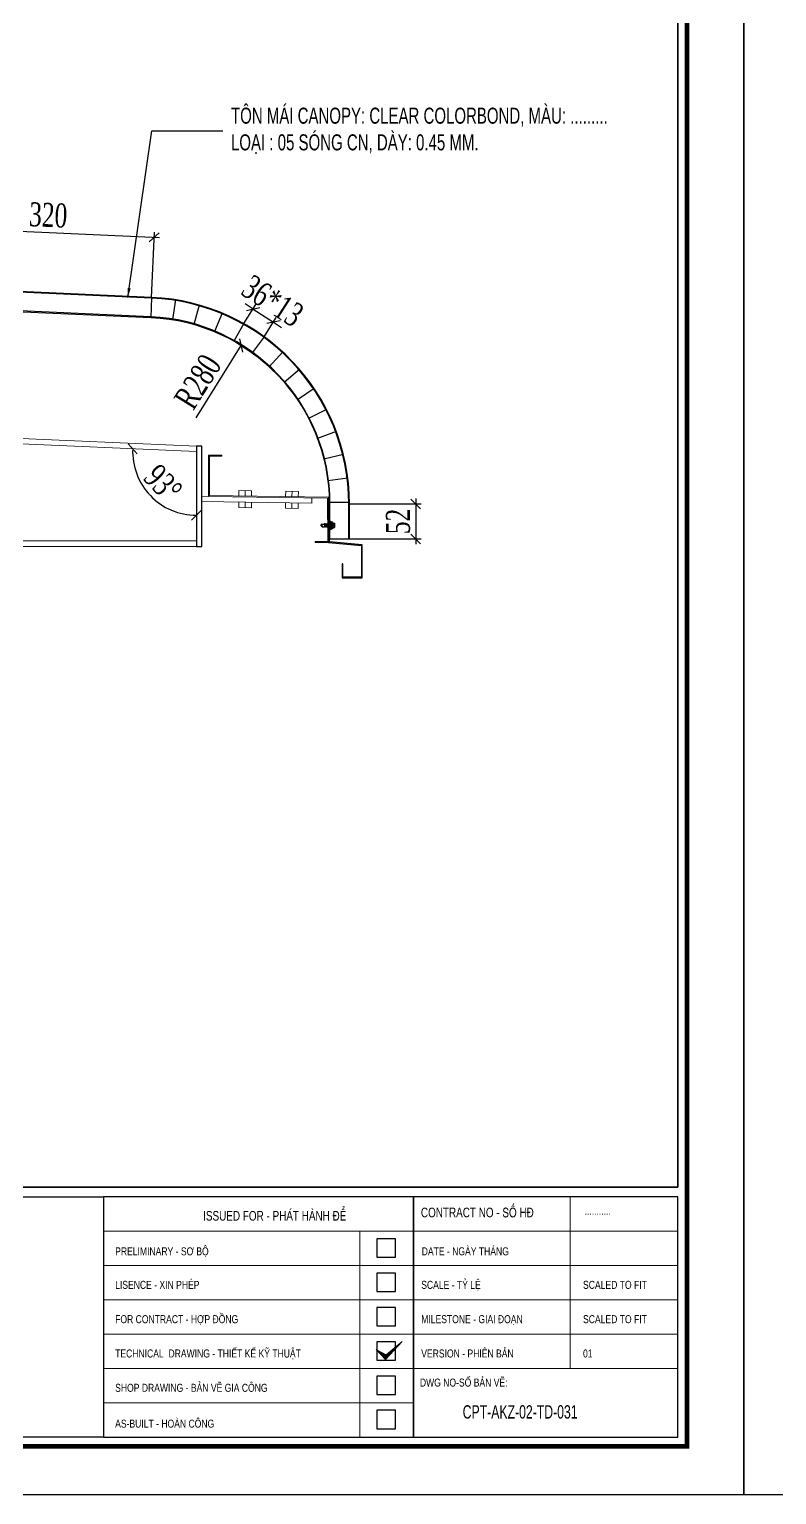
# Model space of a CAD drawing. Header units: inches. Extents: x 315041 to 662841, y -45540 to -35018.
# Drawn here: x 330069.7 to 330209.6, y -37638.9 to -37364.3 of the extents above; entities that cross this region are included whole.
import ezdxf
from ezdxf.enums import TextEntityAlignment as Align

# ---------------------------------------------------------------- set-up
doc = ezdxf.new("R2010")
doc.units = ezdxf.units.IN
doc.header["$MEASUREMENT"] = 0
doc.linetypes.add('XKITLINE00', pattern=[0])
for name, color, linetype in [('2', 2, 'Continuous'), ('3', 3, 'Continuous'), ('7', 7, 'Continuous'), ('BAO KHUNG', 31, 'Continuous'), ('Fast RSQ_A2 Frame$0$Khung ten', 4, 'Continuous'), ('flashing', 6, 'Continuous'), ('ROOFING', 4, 'Continuous'), ('STRUCTURE', 1, 'Continuous')]:
    doc.layers.add(name, color=color, linetype=linetype)
doc.layers.add('Cover text', color=7, linetype='Continuous', true_color=0x52370f)
for name, color, linetype, lineweight in [('DETAIL$0$S-Dim', 8, 'Continuous', 20), ('DETAIL$0$S-Hatch', 8, 'Continuous', 13), ('S-Hatch', 8, 'Continuous', 9)]:
    doc.layers.add(name, color=color, linetype=linetype, lineweight=lineweight)
doc.styles.add('ST1', font='times.ttf', dxfattribs={"width": 0.7})
doc.styles.add('ST1H', font='vnshxh.shx', dxfattribs={"width": 0.7})
doc.styles.get("Standard").update_dxf_attribs({"font": 'VHARIALN.TTF'})
doc.styles.add('style2', font='VHAVANI.TTF')
doc.styles.add('TIEU DE', font='VHARIALN.TTF', dxfattribs={"width": 0.8})
doc.dimstyles.new('3', dxfattribs={"dimtxt": 3.5, "dimasz": 1.8, "dimexe": 1, "dimexo": 0, "dimgap": 1, "dimtad": 1, "dimdec": 0, "dimlfac": 3, "dimzin": 0, "dimdsep": 46, "dimtxsty": 'ST1H', "dimblk": 'OBLIQUE', "dimcen": 1, "dimdle": 1, "dimclrd": 8, "dimclre": 8, "dimclrt": 3, "dimadec": 0, "dimazin": 0, "dimtfac": 1, "dimtdec": 0, "dimtix": 1, "dimtofl": 0, "dimtmove": 1, "dimatfit": 3, "dimfxl": 0.18, "dimtolj": 1, "dimtzin": 0, "dimlwd": -1, "dimlwe": -1, "dimarcsym": 1})
doc.dimstyles.new('8', dxfattribs={"dimtxt": 4.5, "dimasz": 1.8, "dimexe": 1, "dimexo": 0, "dimgap": 1, "dimtad": 1, "dimdec": 0, "dimlfac": 8, "dimzin": 0, "dimdsep": 46, "dimtxsty": 'ST1', "dimblk": 'OBLIQUE', "dimcen": 1, "dimdle": 1, "dimclrd": 8, "dimclre": 8, "dimclrt": 3, "dimadec": 0, "dimazin": 0, "dimtfac": 1, "dimtdec": 0, "dimtix": 1, "dimtmove": 1, "dimatfit": 3, "dimfxl": 0, "dimtolj": 1, "dimtzin": 0, "dimlwd": -1, "dimlwe": -1, "dimarcsym": 1})

# ---------------------------------------------------------------- blocks, each defined once
blk = doc.blocks.new('DETAIL$0$MARK')
at = {"layer": 'DETAIL$0$S-Hatch', "linetype": 'Continuous'}
h = blk.add_hatch(dxfattribs=at)
h.set_pattern_fill('ANSI31', color=256, scale=50, style=0)
h.paths.add_polyline_path([(1667849.6, -1156933.2), (1667909.3, -1156997), (1668012, -1156885.1), (1667913.5, -1156966.7)])
at = {"layer": 'DETAIL$0$S-Dim', "linetype": 'Continuous'}
blk.add_lwpolyline([(1667849.6, -1156933.2), (1667909.3, -1156997), (1668012, -1156885.1), (1667913.5, -1156966.7), (1667849.6, -1156933.2)], dxfattribs=at)
blk = doc.blocks.new('A$C75D82031')
at = {"layer": '2', "color": 157, "linetype": 'Continuous'}
blk.add_lwpolyline([(0, 420), (594, 420), (594, 0), (0, 0)], close=True, dxfattribs=at)
at = {"layer": '7', "color": 147, "linetype": 'Continuous'}
blk.add_lwpolyline([(12.33, 57.61), (581.67, 57.61), (581.67, 409.19), (12.33, 409.19)], close=True, dxfattribs=at)
at = {"layer": 'BAO KHUNG', "color": 167, "linetype": 'Continuous', "const_width": 0.871}
blk.add_lwpolyline([(10.59, 9.07), (583.41, 9.07), (583.41, 410.93), (10.59, 410.93)], close=True, dxfattribs=at)
at = {"layer": 'BAO KHUNG', "color": 7}
for points in [[(211.89, 55.81), (474.14, 55.81), (474.14, 10.81), (211.89, 10.81)], [(474.14, 10.81), (532.16, 10.81), (532.16, 55.81), (474.14, 55.81)], [(532.16, 10.81), (581.67, 10.81), (581.67, 55.81), (532.16, 55.81)]]:
    blk.add_lwpolyline(points, close=True, dxfattribs=at)
at = {"layer": 'Fast RSQ_A2 Frame$0$Khung ten', "color": 7, "ltscale": 1000}
for points in [[(525.34, 44.51), (528.78, 44.51), (528.78, 47.96), (525.34, 47.96)], [(525.34, 38.09), (528.78, 38.09), (528.78, 41.53), (525.34, 41.53)], [(525.34, 31.66), (528.78, 31.66), (528.78, 35.1), (525.34, 35.1)], [(525.34, 25.23), (528.78, 25.23), (528.78, 28.67), (525.34, 28.67)], [(525.34, 18.8), (528.78, 18.8), (528.78, 22.24), (525.34, 22.24)], [(525.34, 12.37), (528.78, 12.37), (528.78, 15.81), (525.34, 15.81)]]:
    blk.add_lwpolyline(points, close=True, dxfattribs=at)
at = {"layer": 'S-Hatch'}
for p, q in [((561.54, 55.81), (561.54, 23.67)), ((474.14, 49.38), (532.16, 49.38)), ((522.13, 10.81), (522.13, 49.38)), ((532.16, 49.38), (581.67, 49.38)), ((474.14, 42.95), (532.16, 42.95)), ((532.16, 42.95), (581.67, 42.95)), ((474.14, 36.52), (532.16, 36.52)), ((532.16, 36.52), (581.67, 36.52)), ((474.14, 30.1), (532.16, 30.1)), ((532.16, 30.1), (581.67, 30.1)), ((474.14, 23.67), (532.16, 23.67)), ((532.16, 23.67), (581.67, 23.67)), ((474.14, 17.24), (532.16, 17.24))]:
    blk.add_line(p, q, dxfattribs=at)
at = {"layer": 'DETAIL$0$S-Dim', "linetype": 'Continuous', "xscale": 0.02999999996973202, "yscale": 0.02999999996973202, "zscale": 0.02999999996973202}
blk.add_blockref('DETAIL$0$MARK', (-49510.32, 34735.23), dxfattribs=at)
at = {"layer": 'BAO KHUNG', "color": 7, "linetype": 'Continuous', "width": 0.9}
blk.add_text('ISSUED FOR - PHÁT HÀNH ĐỂ ', height=1.8, dxfattribs=at).set_placement((506.46, 51.36), align=Align.CENTER)
blk.add_text('CONTRACT NO - Sè H§', height=1.8, dxfattribs=at).set_placement((533.57, 51.98))
at = {"layer": 'BAO KHUNG', "color": 109, "linetype": 'Continuous', "style": 'style2', "width": 0.8}
blk.add_text('...........', height=1.5, dxfattribs=at).set_placement((564.21, 52.44))
at = {"layer": 'Cover text', "linetype": 'Continuous', "style": 'style2', "width": 0.8}
for s, p in [('PRELIMINARY - S¥ Bé', (476.33, 44.85)), ('date - NGµY TH¸NG', (533.72, 44.85)), ('LISENCE - XIN PHÐP', (476.33, 38.57)), ('scale - tû lÖ', (533.63, 38.57)), ('scaled to fit', (563.92, 38.57)), ('FOR CONTRACT - HîP §åNG', (476.33, 32.14)), ('MILESTONE - GIAI §O¹N', (533.63, 32.14)), ('scaled to fit', (563.92, 32.14)), ('TECHNICAL  DRAWING - THIÕT KÕ Kü THUËT', (476.33, 25.71)), ('VERSION - PHI£N B¶N', (533.63, 25.71)), ('01', (563.92, 25.71)), ('%%u%%udwg no-sè b¶n vÏ:', (533.38, 20.26)), ('SHOP DRAWING - B¶N VÏ GIA C¤NG', (476.33, 19.28)), ('AS-BUILT - HOµN C¤NG', (476.33, 12.56))]:
    blk.add_text(s, height=1.5, dxfattribs=at).set_placement(p)
blk = doc.blocks.new('Short_Self_drilling')
at = {"layer": 'STRUCTURE', "color": 1, "linetype": 'Continuous'}
for p, q in [((6.4, 1.7), (-6.4, 1.7)), ((5.1, 3.8), (-5.1, 3.8)), ((-2.6, 2.9), (-5.1, 2.9)), ((-3.4, 3.8), (-3.4, 6.8)), ((3, 7.2), (-3, 7.2)), ((2.6, 2.9), (-2.6, 2.9)), ((-2.1, 2.8), (-2.1, 2.9)), ((6.3, 0), (0, 0)), ((2.2, 2.8), (2.2, 2.9)), ((2.2, -0.5), (2.2, 0)), ((5.1, 2.9), (2.6, 2.9)), ((3.4, 3.8), (3.4, 6.8)), ((3, -1.2), (-2.7, -0.2)), ((3, -2.7), (-2.7, -1.8)), ((3, -4.2), (-2.7, -3.3)), ((3, -5.8), (-2.7, -4.8)), ((3, -7.3), (-2.7, -6.3)), ((-1.9, -8), (-2.7, -7.9)), ((-2.1, -1.4), (-2.1, -0.9)), ((-2.1, -2.9), (-2.1, -2.4)), ((-2.1, -4.4), (-2.1, -3.9)), ((-2.1, -6), (-2.1, -5.4)), ((-2.1, -7.5), (-2.1, -7)), ((-2.1, -12.3), (-2.1, -8.5)), ((3, -8.8), (-1.1, -8.1)), ((2.1, -12.3), (2.1, -9.1)), ((2.2, -2), (2.2, -1.5)), ((2.2, -3.6), (2.2, -3)), ((2.2, -5.1), (2.2, -4.6)), ((2.2, -6.6), (2.2, -6.1)), ((2.2, -8.1), (2.2, -7.6))]:
    blk.add_line(p, q, dxfattribs=at)
blk.add_lwpolyline([(6.4, 1.3), (6.4, 1.7), (2.1, 2.8), (-2.1, 2.8), (-6.4, 1.7), (-6.4, 1.3)], close=True, dxfattribs=at)
for points in [[(-6.4, 1.3, -0.088869), (-6.3, 0), (0, 0)], [(-0.1, 3.8), (-0.3, 6.2, 0.338878), (-3.1, 6.2), (-3.3, 3.8)], [(3.3, 3.8), (3.1, 6.2, 0.338878), (0.3, 6.2), (0.1, 3.8)], [(2.1, -12.3), (0.2, -14.2, -0.333596), (-0.2, -14.2), (-2.1, -12.3)], [(-0.1, -14), (-1, -12.2, -0.148657), (-1.4, -11.2), (-2, -7.7, -0.815006), (-1.2, -7.8, 0.150833), (-0.8, -8.7)], [(2.1, -12.3), (1.7, -11.7, 0.52242), (0.9, -11.7), (-0.2, -14.2)]]:
    blk.add_lwpolyline(points, format="xyb", dxfattribs=at)
for points in [[(3, -1.2), (2.2, -1.5), (-2.1, -0.8), (-2.7, -0.2), (-2.4, 0)], [(3, -2.7), (2.2, -3), (-2.1, -2.4), (-2.7, -1.8), (-2.1, -1.4), (2.2, -2), (3, -2.7)], [(3, -4.2), (2.2, -4.6), (-2.1, -3.9), (-2.7, -3.3), (-2.1, -2.9), (2.2, -3.6), (3, -4.2)], [(3, -5.8), (2.2, -6.1), (-2.1, -5.4), (-2.7, -4.8), (-2.1, -4.4), (2.2, -5.1), (3, -5.8)], [(3, -7.3), (2.2, -7.6), (-2.1, -7), (-2.7, -6.3), (-2.1, -6), (2.2, -6.6), (3, -7.3)], [(-1.8, -8.5), (-2.1, -8.5), (-2.7, -7.9), (-2.1, -7.5), (-1.8, -7.5)], [(-1.3, -7.6), (2.2, -8.1), (3, -8.8)], [(-1.2, 0), (2.2, -0.5), (3, -1.2)], [(3, -8.8), (2.2, -9.1), (-0.8, -8.7)]]:
    blk.add_lwpolyline(points, dxfattribs=at)
for centre, radius, start, end in [((-5, 3.3), 0.455, 109.7949, 250.2674), ((-3, 6.8), 0.429, 90.0311, 180.0311), ((3, 6.8), 0.429, 0.0311, 90.0311), ((5.1, 3.3), 0.435, 279.7276, 80.3347), ((10, 0.2), 3.74, 162.2963, 182.6103)]:
    blk.add_arc(centre, radius, start, end, dxfattribs=at)
blk = doc.blocks.new('_Oblique')
at = {"color": 0, "linetype": 'ByBlock', "lineweight": -2}
blk.add_line((-0.5, -0.5), (0.5, 0.5), dxfattribs=at)
blk = doc.blocks.new('*D552')
at = {"color": 8, "linetype": 'Continuous', "transparency": 16777216}
blk.add_arc((330100.98, -37443.47), 11.93, 177.4461, 270, dxfattribs=at)
at = {"layer": 'Defpoints', "color": 0, "transparency": 16777216}
for p in [(329680.56, -37424.72), (330100.98, -37442.47), (330100.98, -37443.47), (330090.47, -37449.13), (330100.98, -37461.22)]:
    blk.add_point(p, dxfattribs=at)
at = {"color": 8, "transparency": 16777216, "xscale": 1.8, "yscale": 1.8, "zscale": 1.8}
for p, rotation in [((330089.06, -37442.94), 87.44612713059611), ((330100.98, -37455.4), 359.9999999999732)]:
    blk.add_blockref('_Oblique', p, dxfattribs=dict(at, rotation=rotation))
at = {"color": 3, "transparency": 16777216, "insert": (330094.74, -37449.44), "char_height": 4.5, "attachment_point": 5, "rotation": 313.7231, "style": 'ST1'}
blk.add_mtext('\\A1;93°', dxfattribs=at)
blk = doc.blocks.new('*D556')
at = {"color": 8, "linetype": 'Continuous', "transparency": 16777216}
blk.add_line((323423.22, -37903.56), (323431.67, -37889.99), dxfattribs=at)
at = {"layer": 'Defpoints', "color": 0, "transparency": 16777216}
for p in [(323431.67, -37889.99), (323413.17, -37919.7)]:
    blk.add_point(p, dxfattribs=at)
at = {"color": 8, "transparency": 16777216, "xscale": 1.8, "yscale": 1.8, "zscale": 1.8, "rotation": 58.08450899015414}
blk.add_blockref('_Oblique', (323431.67, -37889.99), dxfattribs=at)
at = {"color": 3, "transparency": 16777216, "insert": (323423.55, -37896.8), "char_height": 4.5, "attachment_point": 5, "rotation": 58.0845, "style": 'ST1'}
blk.add_mtext('\\A1;R280', dxfattribs=at)
blk = doc.blocks.new('*D558')
at = {"color": 8, "linetype": 'Continuous', "transparency": 16777216}
for p, q in [((323432.15, -37885.91), (323434.43, -37882.34)), ((323433.89, -37883.18), (323432.38, -37882.21)), ((323433.89, -37883.18), (323437.7, -37885.63)), ((323435.95, -37888.35), (323438.24, -37884.78)), ((323437.7, -37885.63), (323439.22, -37886.6))]:
    blk.add_line(p, q, dxfattribs=at)
at = {"layer": 'Defpoints', "color": 0, "transparency": 16777216}
for p in [(323432.15, -37885.91), (323437.7, -37885.63), (323435.95, -37888.35)]:
    blk.add_point(p, dxfattribs=at)
at = {"color": 8, "transparency": 16777216, "xscale": 1.8, "yscale": 1.8, "zscale": 1.8}
for p, rotation in [((323433.89, -37883.18), 327.3307425123555), ((323437.7, -37885.63), 147.3307425123555)]:
    blk.add_blockref('_Oblique', p, dxfattribs=dict(at, rotation=rotation))
at = {"color": 3, "transparency": 16777216, "insert": (323437.57, -37881.64), "char_height": 4.5, "attachment_point": 5, "rotation": 327.3307, "style": 'ST1'}
blk.add_mtext('\\A1;36*13', dxfattribs=at)
blk = doc.blocks.new('*D559')
at = {"color": 8, "linetype": 'Continuous', "transparency": 16777216}
for p, q in [((323451.92, -37919.7), (323465.33, -37919.7)), ((323464.33, -37918.7), (323464.33, -37927.25)), ((323451.92, -37926.25), (323465.33, -37926.25))]:
    blk.add_line(p, q, dxfattribs=at)
at = {"layer": 'Defpoints', "color": 0, "transparency": 16777216}
for p in [(323451.92, -37919.7), (323451.92, -37926.25), (323464.33, -37926.25)]:
    blk.add_point(p, dxfattribs=at)
at = {"color": 8, "transparency": 16777216, "xscale": 1.8, "yscale": 1.8, "zscale": 1.8}
for p, rotation in [((323464.33, -37919.7), 90), ((323464.33, -37926.25), 270)]:
    blk.add_blockref('_Oblique', p, dxfattribs=dict(at, rotation=rotation))
at = {"color": 3, "transparency": 16777216, "insert": (323461.04, -37922.97), "char_height": 4.5, "attachment_point": 5, "rotation": 90, "style": 'ST1'}
blk.add_mtext('\\A1;52', dxfattribs=at)
blk = doc.blocks.new('*D560')
at = {"color": 8, "linetype": 'Continuous', "transparency": 16777216}
for p, q in [((323374.92, -37879.2), (323375.46, -37866.97)), ((323416.39, -37869.8), (323374.42, -37867.92)), ((323414.89, -37880.99), (323415.44, -37868.75))]:
    blk.add_line(p, q, dxfattribs=at)
at = {"layer": 'Defpoints', "color": 0, "transparency": 16777216}
for p in [(323375.42, -37867.97), (323374.92, -37879.2), (323414.89, -37880.99)]:
    blk.add_point(p, dxfattribs=at)
at = {"color": 8, "transparency": 16777216, "xscale": 1.8, "yscale": 1.8, "zscale": 1.8}
for p, rotation in [((323375.42, -37867.97), 177.4461271072646), ((323415.4, -37869.75), 357.4461271072645)]:
    blk.add_blockref('_Oblique', p, dxfattribs=dict(at, rotation=rotation))
at = {"color": 3, "transparency": 16777216, "insert": (323395.55, -37865.57), "char_height": 4.5, "attachment_point": 5, "rotation": 357.4461, "style": 'ST1'}
blk.add_mtext('\\A1;320', dxfattribs=at)
blk = doc.blocks.new('1111')
at = {"color": 240, "true_color": 0xfa0546}
for p, q in [((323414.89, -37880.99), (323414.73, -37884.73)), ((323419.39, -37881.45), (323418.79, -37885.15)), ((323423.81, -37882.44), (323422.78, -37886.04)), ((323428.08, -37883.93), (323426.64, -37887.39)), ((323432.15, -37885.91), (323430.31, -37889.18)), ((323435.95, -37888.35), (323433.75, -37891.39)), ((323439.45, -37891.22), (323436.91, -37893.98)), ((323442.59, -37894.48), (323439.74, -37896.92)), ((323445.33, -37898.08), (323442.22, -37900.17)), ((323447.63, -37901.98), (323444.29, -37903.69)), ((323449.46, -37906.11), (323445.95, -37907.43)), ((323450.79, -37910.43), (323447.15, -37911.33)), ((323451.62, -37914.88), (323447.9, -37915.35)), ((323451.92, -37919.4), (323448.17, -37919.42))]:
    blk.add_line(p, q, dxfattribs=at)
at = {"layer": 'ROOFING', "color": 3}
blk.add_lwpolyline([(323374.92, -37879.2), (323374.85, -37880.46), (323376.73, -37883.04), (323376.73, -37880.51), (323374.85, -37880.46)], dxfattribs=at)
for points in [[(323451.79, -37926.25), (323451.79, -37919.7, 0.401218), (323414.89, -37881.11), (323374.91, -37879.33)], [(323376.73, -37883.04), (323414.73, -37884.73, -0.401218), (323448.17, -37919.7), (323448.17, -37926.25), (323451.92, -37926.25), (323451.92, -37919.7, 0.401218), (323414.89, -37880.99), (323374.92, -37879.2)], [(323448.29, -37926.25), (323448.29, -37919.7, 0.401218), (323414.73, -37884.61), (323376.64, -37882.91)]]:
    blk.add_lwpolyline(points, format="xyb", dxfattribs=at)
at = {"color": 8}
dim = blk.add_aligned_dim(p1=(323414.89, -37880.99), p2=(323374.92, -37879.2), distance=-11.24, dimstyle='8', dxfattribs=at)
dim.commit()
dim.dimension.update_dxf_attribs({"geometry": '*D560', "text_midpoint": (323395.55, -37865.57)})
dim = blk.add_aligned_dim(p1=(323432.15, -37885.91), p2=(323435.95, -37888.35), distance=3.24, text='<>*13', dimstyle='8', dxfattribs=at)
dim.commit()
dim.dimension.update_dxf_attribs({"geometry": '*D558', "text_midpoint": (323437.57, -37881.64)})
dim = blk.add_radius_dim(center=(323413.17, -37919.7), mpoint=(323431.67, -37889.99), dimstyle='8', dxfattribs=at)
dim.commit()
dim.dimension.update_dxf_attribs({"geometry": '*D556', "text_midpoint": (323426.35, -37898.54), "dimtype": 164})
dim = blk.add_linear_dim(base=(323464.33, -37926.25), p1=(323451.92, -37919.7), p2=(323451.92, -37926.25), angle=90, dimstyle='8', dxfattribs=at)
dim.commit()
dim.dimension.update_dxf_attribs({"geometry": '*D559', "text_midpoint": (323461.04, -37922.97)})

msp = doc.modelspace()

# ---------------------------------------------------------------- linework, layer by layer
at = {"color": 8, "linetype": 'XKITLINE00', "lineweight": 0}
for p, q in [((329680.5573, -37424.7219), (330100.9769, -37443.4739)), ((330100.9769, -37442.4729), (329680.6019, -37423.7229)), ((330100.9769, -37461.2219), (330100.9769, -37442.4729)), ((330100.9769, -37442.4729), (330101.9769, -37442.4729)), ((330101.9769, -37452.8447), (330101.9919, -37451.8448)), ((330122.5996, -37453.1534), (330101.9769, -37452.8447)), ((330101.9919, -37451.8448), (330103.2418, -37451.8635)), ((330108.8987, -37453.9484), (330108.9136, -37452.9485)), ((330108.9314, -37451.7609), (330108.9464, -37450.761)), ((330108.9464, -37450.761), (330111.3211, -37450.7966)), ((330110.086, -37453.9662), (330110.101, -37452.9663)), ((330110.1188, -37451.7787), (330110.1337, -37450.7788)), ((330111.2734, -37453.9839), (330111.2884, -37452.984)), ((330111.3211, -37450.7966), (330111.3061, -37451.7965)), ((330117.6804, -37451.8919), (330117.6954, -37450.892)), ((330117.6954, -37450.892), (330120.0701, -37450.9275)), ((330118.8678, -37451.9096), (330118.8827, -37450.9098)), ((330120.0701, -37450.9275), (330120.0551, -37451.9274)), ((330122.6146, -37452.1535), (330122.5996, -37453.1534)), ((330111.2734, -37453.9839), (330108.8987, -37453.9484)), ((330117.6477, -37454.0793), (330117.6626, -37453.0795)), ((330120.0224, -37454.1149), (330117.6477, -37454.0793)), ((330118.835, -37454.0971), (330118.85, -37453.0972)), ((330120.0224, -37454.1149), (330120.0374, -37453.115)), ((330100.9769, -37460.2219), (329680.5573, -37460.2219)), ((329680.5573, -37461.2219), (330100.9769, -37461.2219))]:
    msp.add_line(p, q, dxfattribs=at)
at = {"color": 94, "linetype": 'XKITLINE00', "lineweight": 0}
for p, q in [((330103.2418, -37444.1141), (330105.7415, -37444.1141)), ((330103.2418, -37451.8633), (330103.2418, -37444.1141)), ((330105.7415, -37444.3023), (330103.4264, -37444.3044)), ((330103.4264, -37444.3044), (330103.432, -37451.6786)), ((330105.7415, -37444.1141), (330105.7415, -37444.3023)), ((330125.5518, -37452.1972), (330103.2418, -37451.8633)), ((330103.432, -37451.6786), (330125.742, -37452.0125)), ((330125.5574, -37460.3213), (330125.5518, -37452.1972)), ((330125.742, -37452.0125), (330125.742, -37460.5116)), ((330123.2423, -37460.5116), (330123.2451, -37460.3241)), ((330125.742, -37460.5116), (330123.2423, -37460.5116)), ((330123.2451, -37460.3241), (330125.5574, -37460.3213))]:
    msp.add_line(p, q, dxfattribs=at)
at = {"color": 8}
for points in [[(329621.7734, -37229.7343), (330191.1113, -37229.7343), (330191.1113, -37581.3141), (329621.7734, -37581.3141)], [(330191.1113, -37229.7343), (329621.7734, -37229.7343), (329621.7734, -37581.3141), (330191.1113, -37581.3141)], [(330101.9769, -37442.4729), (330100.9769, -37442.4729), (330100.9769, -37461.2219), (330101.9769, -37461.2219)]]:
    msp.add_lwpolyline(points, close=True, dxfattribs=at)
at = {"layer": 'flashing'}
for p, q in [((330125.743, -37454.216), (330125.742, -37460.5116)), ((330125.8683, -37454.216), (330125.742, -37454.216)), ((330125.8681, -37460.3958), (330125.8683, -37454.216)), ((330125.742, -37460.5116), (330131.9072, -37461.0828)), ((330132.0322, -37460.967), (330125.8681, -37460.3958)), ((330131.9072, -37461.0828), (330131.9072, -37467.0297)), ((330132.0322, -37467.1547), (330132.0322, -37460.967)), ((330128.4072, -37464.5089), (330128.2822, -37464.5089)), ((330128.2822, -37464.5089), (330128.2822, -37467.1547)), ((330128.4072, -37467.0297), (330128.4072, -37464.5089)), ((330128.2822, -37467.1547), (330132.0322, -37467.1547)), ((330131.9072, -37467.0297), (330128.4072, -37467.0297))]:
    msp.add_line(p, q, dxfattribs=at)

# ---------------------------------------------------------------- block references
at = {"color": 1}
for p in [(329609.4423, -37638.9242), (330203.4423, -37638.9242)]:
    msp.add_blockref('A$C75D82031', p, dxfattribs=at)
at = {"color": 8}
msp.add_blockref('1111', (6677.7001, 466.4137), dxfattribs=at)
at = {"color": 1, "extrusion": (0, 0, -1), "xscale": 0.1200000000348235, "yscale": 0.1199999999720944, "zscale": -0.1199999999999999, "rotation": 89.96887213948874}
msp.add_blockref('Short_Self_drilling', (-330125.9931, -37457.3059), dxfattribs=at)

# ---------------------------------------------------------------- texts
at = {"color": 3, "ltscale": 0.5, "style": 'TIEU DE', "width": 0.8}
msp.add_attdef('CPT-AKZ-02-TD-031', text='KC-01', height=2.5, dxfattribs=at).set_placement((330161.5855, -37623.4092), align=Align.MIDDLE_CENTER)

# ---------------------------------------------------------------- dimensions: what is measured, and where the dimension line sits
at = {"color": 8}
dim = msp.add_angular_dim_2l(base=(330090.4722, -37449.1295), line1=((330100.9769, -37442.4729), (330100.9769, -37461.2219)), line2=((329680.5573, -37424.7219), (330100.9769, -37443.4739)), dimstyle='8', dxfattribs=at)
dim.commit()
dim.dimension.update_dxf_attribs({"geometry": '*D552', "text_midpoint": (330094.7365, -37449.4422)})

# ---------------------------------------------------------------- leaders
at = {"color": 9}
msp.add_leader([(330088.1313, -37414.6244), (330092.6643, -37383.3538), (330107.457, -37383.3538)], dimstyle='3', override={"dimgap": 1, "dimtad": 0}, dxfattribs=at)

# ---------------------------------------------------------------- next in the draw order: texts
at = {"layer": '3', "insert": (330107.457, -37383.3538), "char_height": 3, "attachment_point": 4, "style": 'ST1H', "bg_fill": 2}
msp.add_mtext('\\A1;t«n m¸i cANOPY: CLEAR COLORBOND, mµu: .........\\PLo¹i : 05 sãng cn, dµy: 0.45 mm.', dxfattribs=at)

doc.saveas('drawing.dxf')
